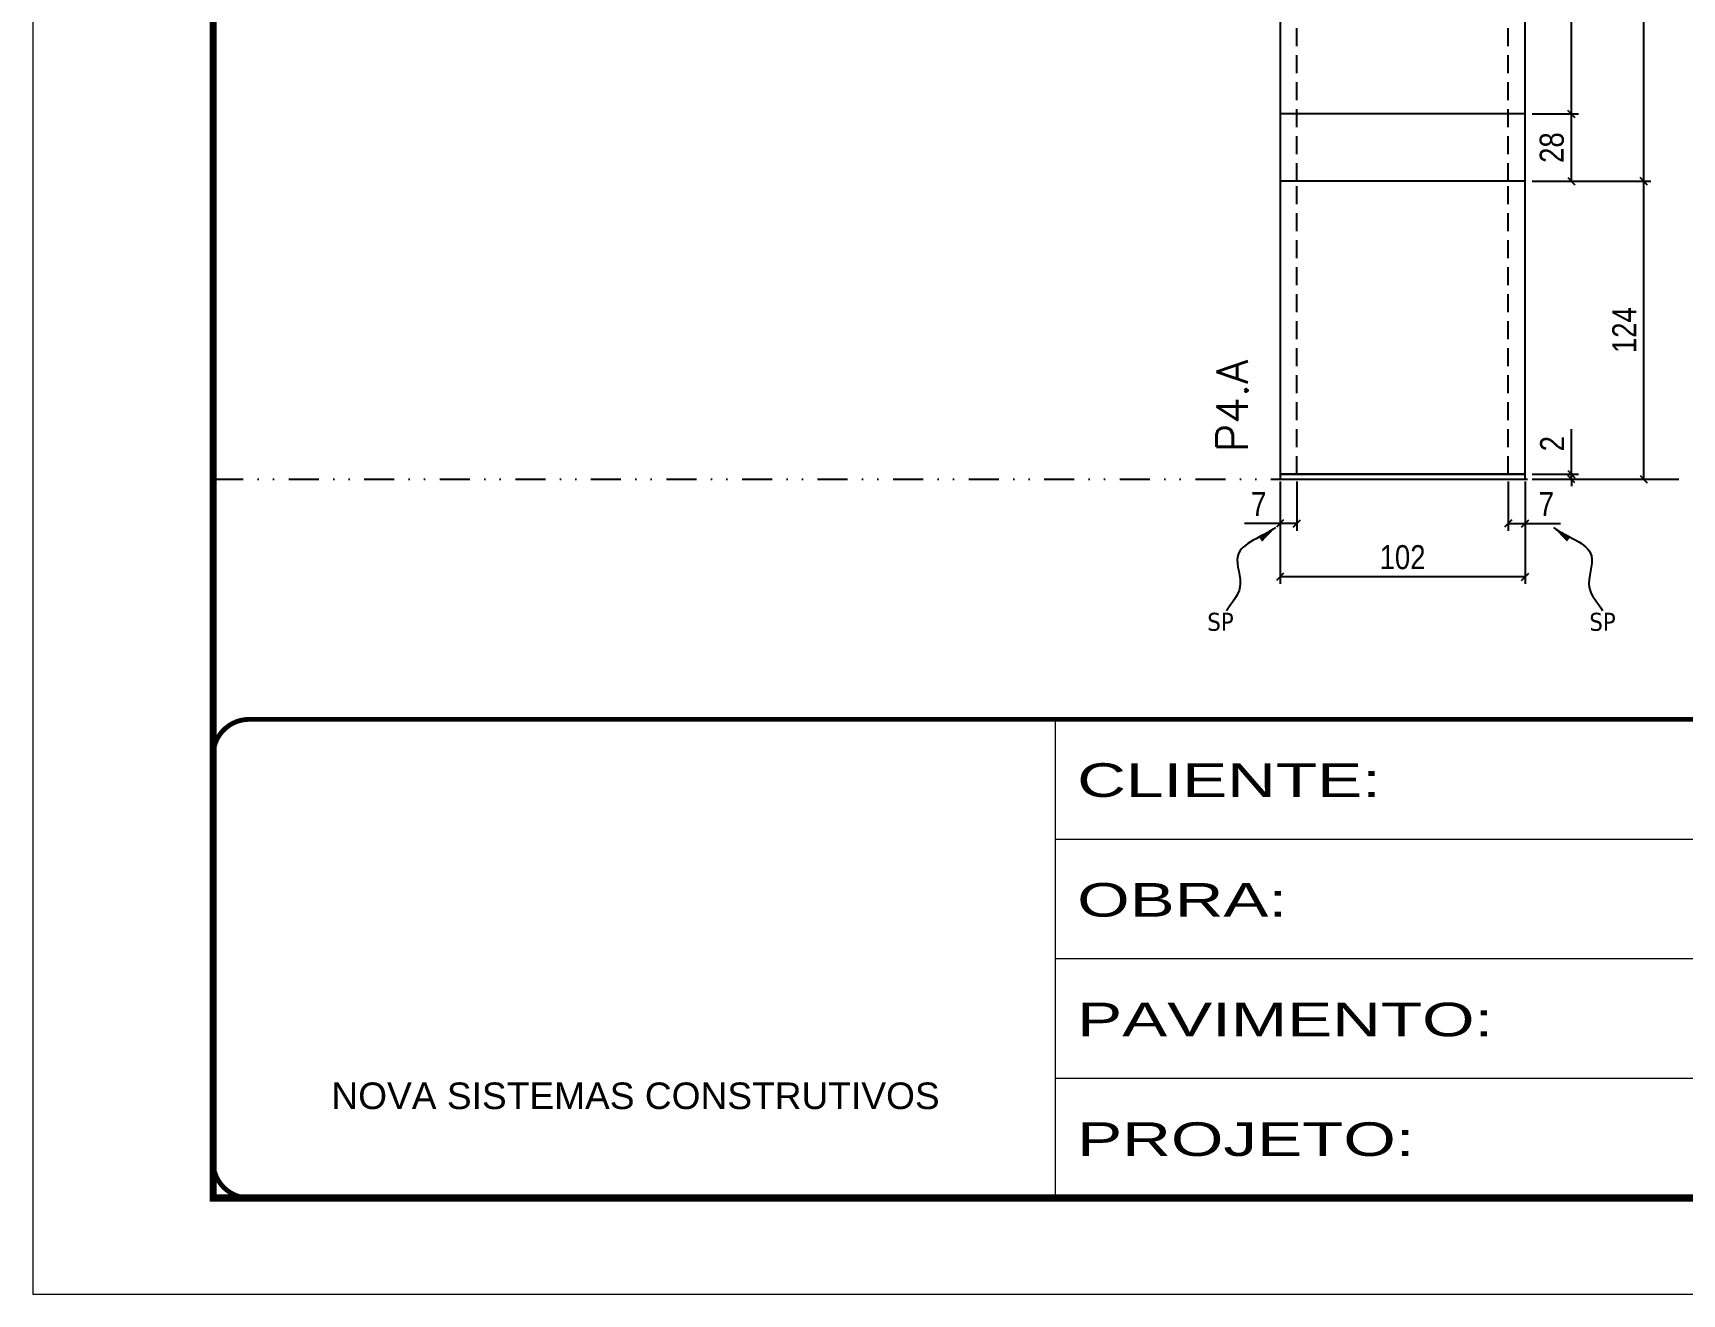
# Model space of a CAD drawing. Extents: x 14400 to 24104, y -21631 to 6985.
# Drawn here: x 16012 to 16698, y 3638 to 4163 of the extents above; entities that cross this region are included whole.
import ezdxf

# ---------------------------------------------------------------- set-up
doc = ezdxf.new("R2010")
doc.units = 0
for name, pattern in [('CONTINUO', [0]), ('DASHED', [0.75, 0.5, -0.25]), ('DIVIDE2', [0.625, 0.25, -0.125, 0, -0.125, 0, -0.125]), ('HIDDEN', [0.375, 0.25, -0.125])]:
    doc.linetypes.add(name, pattern=pattern)
for name, color, linetype in [('COTA', 241, 'Continuous'), ('Nível', 160, 'Continuous'), ('Painéis', 200, 'Continuous'), ('SARR_2.2x7', 40, 'Continuous'), ('texto', 7, 'Continuous')]:
    doc.layers.add(name, color=color, linetype=linetype)
for name, color, linetype, lineweight in [('Folhas', 255, 'Continuous', 9), ('SARRAFO DE PRESSAO', 251, 'DASHED', 9), ('Texto Seção', 7, 'Continuous', 15)]:
    doc.layers.add(name, color=color, linetype=linetype, lineweight=lineweight)
doc.styles.add('ARIAL', font='arial.ttf')
doc.styles.add('COTA TECNICA', font='techl___.ttf', dxfattribs={"height": 10})
doc.styles.add('COTA TECNICA-50', font='techl___.ttf', dxfattribs={"height": 10})
doc.styles.add('REGUA-120', font='ROMANS.shx', dxfattribs={"height": 15})
doc.styles.get("Standard").update_dxf_attribs({"font": 'arial.ttf'})
doc.styles.add('Tecnologia', font='')
doc.styles.get('Tecnologia').set_extended_font_data('Forgotten Futurist')
doc.dimstyles.new('COTA PAINEL-50', dxfattribs={"dimtxt": 10, "dimasz": 3, "dimexe": 3, "dimexo": 3, "dimgap": 3, "dimtad": 1, "dimdec": 1, "dimzin": 12, "dimdsep": 46, "dimtxsty": 'COTA TECNICA-50', "dimblk1": 'OBLIQUE', "dimblk2": 'OBLIQUE', "dimsah": 1, "dimcen": 0.9, "dimclrd": 4, "dimclre": 4, "dimclrt": 240, "dimadec": 1, "dimazin": 3, "dimtfac": 1, "dimtdec": 1, "dimtmove": 0, "dimatfit": 3, "dimfxl": 1, "dimtolj": 1, "dimtzin": 12, "dimarcsym": 0})
doc.dimstyles.new('PAINEL', dxfattribs={"dimtxt": 10, "dimasz": 3, "dimexe": 3, "dimexo": 3, "dimgap": 3, "dimtad": 1, "dimdec": 1, "dimzin": 12, "dimdsep": 46, "dimtxsty": 'COTA TECNICA', "dimblk1": 'OBLIQUE', "dimblk2": 'OBLIQUE', "dimsah": 1, "dimcen": 0.9, "dimclrd": 4, "dimclre": 4, "dimclrt": 240, "dimadec": 1, "dimazin": 3, "dimtfac": 1, "dimtdec": 1, "dimtmove": 0, "dimatfit": 3, "dimfxl": 1, "dimtolj": 1, "dimtzin": 12, "dimarcsym": 0})
doc.dimstyles.get("Standard").update_dxf_attribs({"dimtxt": 0.18, "dimasz": 0.18, "dimexe": 0.18, "dimexo": 0.0625, "dimgap": 0.09, "dimtad": 0, "dimtih": 1, "dimtoh": 1, "dimdec": 4, "dimzin": 0, "dimdsep": 46, "dimtxsty": 'Standard', "dimcen": 0.09, "dimadec": 0, "dimazin": 0, "dimtfac": 1, "dimtdec": 4, "dimtofl": 0, "dimtmove": 0, "dimatfit": 3, "dimfxl": 1, "dimtolj": 1, "dimtzin": 0, "dimarcsym": 0})

# ---------------------------------------------------------------- blocks, each defined once
blk = doc.blocks.new('9999999999')
at = {"color": 30, "linetype": 'CONTINUO'}
for p, q in [((98564.56, 34230.21), (98564.56, 34429.45)), ((98564.56, 34379.64), (99583.98, 34379.64)), ((98564.56, 34329.83), (99487.98, 34329.83)), ((98564.56, 34280.02), (99487.98, 34280.02))]:
    blk.add_line(p, q, dxfattribs=at)
at = {"color": 30, "linetype": 'CONTINUO', "const_width": 2}
blk.add_lwpolyline([(99583.98, 34230.21), (99583.98, 34414.45, 0.414214), (99568.98, 34429.45), (98228.98, 34429.45, 0.414214), (98213.98, 34414.45), (98213.98, 34245.21, 0.414214), (98228.98, 34230.21), (99583.98, 34230.21)], format="xyb", dxfattribs=at)
at = {"layer": 'Folhas'}
blk.add_lwpolyline([(98138.98, 34190.21), (99623.98, 34190.21), (99623.98, 35240.21), (98138.98, 35240.21)], close=True, dxfattribs=at)
at = {"layer": 'Folhas', "color": 30, "const_width": 3}
blk.add_lwpolyline([(98213.98, 34230.21), (99583.98, 34230.21), (99583.98, 35200.21), (98213.98, 35200.21)], close=True, dxfattribs=at)
at = {"color": 7, "linetype": 'Continuous', "ltscale": 5, "style": 'ARIAL'}
blk.add_text('NOVA SISTEMAS CONSTRUTIVOS', height=11.0592, dxfattribs=at).set_placement((98263.19, 34267.21))
at = {"layer": 'Folhas', "color": 7, "style": 'Tecnologia', "width": 1.5}
for s, p in [('CLIENTE:', (98573.65, 34397.17)), ('OBRA:', (98573.65, 34347.31)), ('PAVIMENTO:', (98573.65, 34297.5)), ('PROJETO:', (98573.65, 34247.69))]:
    blk.add_text(s, height=14, dxfattribs=at).set_placement(p)
blk = doc.blocks.new('_Oblique')
at = {"color": 0, "linetype": 'ByBlock', "lineweight": -2}
blk.add_line((-0.5, -0.5), (0.5, 0.5), dxfattribs=at)
blk = doc.blocks.new('*D775')
at = {"layer": 'COTA', "color": 4, "lineweight": -2, "transparency": 16777216}
for p, q in [((16531.06, 3975.86), (16531.06, 3933.18)), ((16633.06, 3975.86), (16633.06, 3933.18)), ((16633.06, 3936.18), (16531.06, 3936.18))]:
    blk.add_line(p, q, dxfattribs=at)
at = {"layer": 'Defpoints', "color": 0, "transparency": 16777216}
for p in [(16531.06, 3978.86), (16633.06, 3978.86), (16531.06, 3936.18)]:
    blk.add_point(p, dxfattribs=at)
at = {"layer": 'COTA', "color": 4, "lineweight": -2, "transparency": 16777216, "xscale": 3, "yscale": 3, "zscale": 3, "rotation": 180}
blk.add_blockref('_Oblique', (16531.06, 3936.18), dxfattribs=at)
at = {"layer": 'COTA', "color": 4, "lineweight": -2, "transparency": 16777216, "xscale": 3, "yscale": 3, "zscale": 3}
blk.add_blockref('_Oblique', (16633.06, 3936.18), dxfattribs=at)
at = {"layer": 'COTA', "color": 240, "transparency": 16777216, "insert": (16582.06, 3944.28), "char_height": 10, "attachment_point": 5, "style": 'COTA TECNICA'}
blk.add_mtext('\\A1;102', dxfattribs=at)
blk = doc.blocks.new('*D776')
at = {"layer": 'COTA', "color": 4, "lineweight": -2, "transparency": 16777216}
for p, q in [((16626.06, 3975.86), (16626.06, 3955.35)), ((16633.06, 3973.86), (16633.06, 3955.35)), ((16626.06, 3958.35), (16633.06, 3958.35)), ((16633.06, 3958.35), (16647.79, 3958.35))]:
    blk.add_line(p, q, dxfattribs=at)
at = {"layer": 'Defpoints', "color": 0, "transparency": 16777216}
for p in [(16626.06, 3978.86), (16633.06, 3976.86), (16633.06, 3958.35)]:
    blk.add_point(p, dxfattribs=at)
at = {"layer": 'COTA', "color": 4, "lineweight": -2, "transparency": 16777216, "xscale": 3, "yscale": 3, "zscale": 3, "rotation": 180}
blk.add_blockref('_Oblique', (16626.06, 3958.35), dxfattribs=at)
at = {"layer": 'COTA', "color": 4, "lineweight": -2, "transparency": 16777216, "xscale": 3, "yscale": 3, "zscale": 3}
blk.add_blockref('_Oblique', (16633.06, 3958.35), dxfattribs=at)
at = {"layer": 'COTA', "color": 240, "transparency": 16777216, "insert": (16641.93, 3966.42), "char_height": 10, "attachment_point": 5, "style": 'COTA TECNICA-50'}
blk.add_mtext('\\A1;7', dxfattribs=at)
blk = doc.blocks.new('*D777')
at = {"layer": 'COTA', "color": 4, "lineweight": -2, "transparency": 16777216}
for p, q in [((16538.06, 3975.86), (16538.06, 3955.35)), ((16531.06, 3973.86), (16531.06, 3955.35)), ((16531.06, 3958.35), (16516.33, 3958.35)), ((16538.06, 3958.35), (16531.06, 3958.35))]:
    blk.add_line(p, q, dxfattribs=at)
at = {"layer": 'Defpoints', "color": 0, "transparency": 16777216}
for p in [(16531.06, 3976.86), (16538.06, 3978.86), (16531.06, 3958.35)]:
    blk.add_point(p, dxfattribs=at)
at = {"layer": 'COTA', "color": 4, "lineweight": -2, "transparency": 16777216, "xscale": 3, "yscale": 3, "zscale": 3, "rotation": 180}
blk.add_blockref('_Oblique', (16531.06, 3958.35), dxfattribs=at)
at = {"layer": 'COTA', "color": 4, "lineweight": -2, "transparency": 16777216, "xscale": 3, "yscale": 3, "zscale": 3}
blk.add_blockref('_Oblique', (16538.06, 3958.35), dxfattribs=at)
at = {"layer": 'COTA', "color": 240, "transparency": 16777216, "insert": (16522.2, 3966.42), "char_height": 10, "attachment_point": 5, "style": 'COTA TECNICA-50'}
blk.add_mtext('\\A1;7', dxfattribs=at)
blk = doc.blocks.new('*D784')
at = {"layer": 'COTA', "color": 4, "linetype": 'ByBlock', "lineweight": -2, "transparency": 16777216}
for p, q in [((16636.06, 4100.86), (16685.43, 4100.86)), ((16682.43, 3976.86), (16682.43, 4100.86)), ((16636.06, 3976.86), (16685.43, 3976.86))]:
    blk.add_line(p, q, dxfattribs=at)
at = {"layer": 'Defpoints', "color": 0, "linetype": 'ByBlock', "transparency": 16777216}
for p in [(16633.06, 4100.86), (16682.43, 4100.86), (16633.06, 3976.86)]:
    blk.add_point(p, dxfattribs=at)
at = {"layer": 'COTA', "color": 4, "linetype": 'ByBlock', "lineweight": -2, "transparency": 16777216, "xscale": 3, "yscale": 3, "zscale": 3}
for p, rotation in [((16682.43, 4100.86), 90), ((16682.43, 3976.86), 270)]:
    blk.add_blockref('_Oblique', p, dxfattribs=dict(at, rotation=rotation))
at = {"layer": 'COTA', "color": 240, "linetype": 'ByBlock', "transparency": 16777216, "insert": (16674.36, 4038.86), "char_height": 10, "attachment_point": 5, "rotation": 90, "style": 'COTA TECNICA'}
blk.add_mtext('\\A1;124', dxfattribs=at)
blk = doc.blocks.new('*D778')
at = {"layer": 'COTA', "color": 4, "lineweight": -2, "transparency": 16777216}
for p, q in [((16652.32, 3978.86), (16652.32, 3997.66)), ((16636.06, 3978.86), (16655.32, 3978.86)), ((16636.06, 3976.86), (16655.32, 3976.86)), ((16652.32, 3976.86), (16652.32, 3978.86)), ((16652.32, 3976.86), (16652.32, 3973.86))]:
    blk.add_line(p, q, dxfattribs=at)
at = {"layer": 'Defpoints', "color": 0, "transparency": 16777216}
for p in [(16633.06, 3978.86), (16633.06, 3976.86), (16652.32, 3976.86)]:
    blk.add_point(p, dxfattribs=at)
at = {"layer": 'COTA', "color": 4, "lineweight": -2, "transparency": 16777216, "xscale": 3, "yscale": 3, "zscale": 3}
for p, rotation in [((16652.32, 3978.86), 270), ((16652.32, 3976.86), 90)]:
    blk.add_blockref('_Oblique', p, dxfattribs=dict(at, rotation=rotation))
at = {"layer": 'COTA', "color": 240, "transparency": 16777216, "insert": (16644.32, 3991.61), "char_height": 10, "attachment_point": 5, "rotation": 90, "style": 'COTA TECNICA-50'}
blk.add_mtext('\\A1;2', dxfattribs=at)
blk = doc.blocks.new('*D785')
at = {"layer": 'COTA', "color": 4, "linetype": 'ByBlock', "lineweight": -2, "transparency": 16777216}
for p, q in [((16636.06, 4100.86), (16685.43, 4100.86)), ((16682.43, 3976.86), (16682.43, 4100.86)), ((16636.06, 3976.86), (16685.43, 3976.86))]:
    blk.add_line(p, q, dxfattribs=at)
at = {"layer": 'Defpoints', "color": 0, "linetype": 'ByBlock', "transparency": 16777216}
for p in [(16633.06, 4100.86), (16682.43, 4100.86), (16633.06, 3976.86)]:
    blk.add_point(p, dxfattribs=at)
at = {"layer": 'COTA', "color": 4, "linetype": 'ByBlock', "lineweight": -2, "transparency": 16777216, "xscale": 3, "yscale": 3, "zscale": 3}
for p, rotation in [((16682.43, 4100.86), 90), ((16682.43, 3976.86), 270)]:
    blk.add_blockref('_Oblique', p, dxfattribs=dict(at, rotation=rotation))
at = {"layer": 'COTA', "color": 240, "linetype": 'ByBlock', "transparency": 16777216, "insert": (16674.36, 4038.86), "char_height": 10, "attachment_point": 5, "rotation": 90, "style": 'COTA TECNICA'}
blk.add_mtext('\\A1;124', dxfattribs=at)
blk = doc.blocks.new('*D786')
at = {"layer": 'COTA', "color": 4, "lineweight": -2, "transparency": 16777216}
for p, q in [((16636.06, 4274.86), (16685.43, 4274.86)), ((16682.43, 4100.86), (16682.43, 4274.86)), ((16636.06, 4100.86), (16685.43, 4100.86))]:
    blk.add_line(p, q, dxfattribs=at)
at = {"layer": 'Defpoints', "color": 0, "transparency": 16777216}
for p in [(16633.06, 4274.86), (16682.43, 4274.86), (16633.06, 4100.86)]:
    blk.add_point(p, dxfattribs=at)
at = {"layer": 'COTA', "color": 4, "lineweight": -2, "transparency": 16777216, "xscale": 3, "yscale": 3, "zscale": 3}
for p, rotation in [((16682.43, 4274.86), 90), ((16682.43, 4100.86), 270)]:
    blk.add_blockref('_Oblique', p, dxfattribs=dict(at, rotation=rotation))
at = {"layer": 'COTA', "color": 240, "transparency": 16777216, "insert": (16674.36, 4187.86), "char_height": 10, "attachment_point": 5, "rotation": 90, "style": 'COTA TECNICA'}
blk.add_mtext('\\A1;174', dxfattribs=at)
blk = doc.blocks.new('*D795')
at = {"layer": 'COTA', "color": 4, "lineweight": -2, "transparency": 16777216}
for p, q in [((16636.06, 4128.86), (16655.32, 4128.86)), ((16652.32, 4100.86), (16652.32, 4128.86)), ((16636.06, 4100.86), (16655.32, 4100.86))]:
    blk.add_line(p, q, dxfattribs=at)
at = {"layer": 'Defpoints', "color": 0, "transparency": 16777216}
for p in [(16633.06, 4128.86), (16652.32, 4128.86), (16633.06, 4100.86)]:
    blk.add_point(p, dxfattribs=at)
at = {"layer": 'COTA', "color": 4, "lineweight": -2, "transparency": 16777216, "xscale": 3, "yscale": 3, "zscale": 3}
for p, rotation in [((16652.32, 4128.86), 90), ((16652.32, 4100.86), 270)]:
    blk.add_blockref('_Oblique', p, dxfattribs=dict(at, rotation=rotation))
at = {"layer": 'COTA', "color": 240, "transparency": 16777216, "insert": (16644.22, 4114.86), "char_height": 10, "attachment_point": 5, "rotation": 90, "style": 'COTA TECNICA'}
blk.add_mtext('\\A1;28', dxfattribs=at)
blk = doc.blocks.new('*D796')
at = {"layer": 'COTA', "color": 4, "lineweight": -2, "transparency": 16777216}
for p, q in [((16636.06, 4274.86), (16655.32, 4274.86)), ((16652.32, 4128.86), (16652.32, 4274.86)), ((16636.06, 4128.86), (16655.32, 4128.86))]:
    blk.add_line(p, q, dxfattribs=at)
at = {"layer": 'Defpoints', "color": 0, "transparency": 16777216}
for p in [(16633.06, 4274.86), (16652.32, 4274.86), (16633.06, 4128.86)]:
    blk.add_point(p, dxfattribs=at)
at = {"layer": 'COTA', "color": 4, "lineweight": -2, "transparency": 16777216, "xscale": 3, "yscale": 3, "zscale": 3}
for p, rotation in [((16652.32, 4274.86), 90), ((16652.32, 4128.86), 270)]:
    blk.add_blockref('_Oblique', p, dxfattribs=dict(at, rotation=rotation))
at = {"layer": 'COTA', "color": 240, "transparency": 16777216, "insert": (16644.22, 4201.86), "char_height": 10, "attachment_point": 5, "rotation": 90, "style": 'COTA TECNICA'}
blk.add_mtext('\\A1;146', dxfattribs=at)

msp = doc.modelspace()

# ---------------------------------------------------------------- linework, layer by layer
at = {"layer": 'Nível', "color": 4, "linetype": 'DIVIDE2', "ltscale": 50}
msp.add_line((16086.97, 3976.86), (17456.97, 3976.86), dxfattribs=at)
at = {"layer": 'Painéis'}
for p, q in [((16633.06, 3978.86), (16633.06, 4274.86)), ((16531.06, 4228.86), (16531.06, 3978.86)), ((16633.06, 4128.86), (16531.06, 4128.86)), ((16633.06, 4100.86), (16531.06, 4100.86)), ((16531.06, 3978.86), (16633.06, 3978.86))]:
    msp.add_line(p, q, dxfattribs=at)
msp.add_lwpolyline([(16633.06, 3978.86), (16531.06, 3978.86), (16531.06, 3976.86), (16633.06, 3976.86)], close=True, dxfattribs=at)
at = {"layer": 'SARR_2.2x7', "linetype": 'HIDDEN', "ltscale": 30}
for p, q in [((16626.06, 4100.86), (16626.06, 4274.86)), ((16538.06, 4100.86), (16538.06, 4228.86)), ((16538.06, 3978.86), (16538.06, 4100.86)), ((16626.06, 3978.86), (16626.06, 4100.86))]:
    msp.add_line(p, q, dxfattribs=at)

# ---------------------------------------------------------------- block references
at = {"layer": 'SARRAFO DE PRESSAO', "color": 6, "linetype": 'ByBlock'}
msp.add_blockref('9999999999', (-82127.01, -30552.63), dxfattribs=at)

# ---------------------------------------------------------------- texts
at = {"layer": 'texto', "color": 0, "char_height": 7.5, "attachment_point": 5}
for insert in [(16506.28, 3917.37), (16665.31, 3917.37)]:
    msp.add_mtext('{\\fTahoma|b0|i0|c0|p34;\\C4;SP}', dxfattribs=dict(at, insert=insert))
at = {"layer": 'Texto Seção', "insert": (16517.59, 3988.11), "char_height": 13, "width": 285.3299, "attachment_point": 7, "rotation": 90, "style": 'REGUA-120'}
msp.add_mtext('P4.A', dxfattribs=at)

# ---------------------------------------------------------------- dimensions: what is measured, and where the dimension line sits
at = {"layer": 'COTA'}
for base, p1, p2, angle, dimstyle, picture, middle in [((16682.43, 4274.86), (16633.06, 4100.86), (16633.06, 4274.86), 90, 'PAINEL', '*D786', (16674.36, 4187.86)), ((16652.32, 4128.86), (16633.06, 4100.86), (16633.06, 4128.86), 90, 'PAINEL', '*D795', (16644.22, 4114.86)), ((16531.06, 3958.35), (16538.06, 3978.86), (16531.06, 3976.86), 180, 'COTA PAINEL-50', '*D777', (16522.2, 3966.42))]:
    dim = msp.add_linear_dim(base=base, p1=p1, p2=p2, angle=angle, dimstyle=dimstyle, dxfattribs=at)
    dim.commit()
    dim.dimension.update_dxf_attribs({"geometry": picture, "text_midpoint": middle})
for base, p1, p2, angle, override, picture, middle in [((16652.32, 4274.86), (16633.06, 4128.86), (16633.06, 4274.86), 90, {"dimtmove": 1}, '*D796', (16644.22, 4201.86)), ((16531.06, 3936.18), (16633.06, 3978.86), (16531.06, 3978.86), 180, {"dimarcsym": 2}, '*D775', (16582.06, 3944.28))]:
    dim = msp.add_linear_dim(base=base, p1=p1, p2=p2, angle=angle, dimstyle='PAINEL', override=override, dxfattribs=at)
    dim.commit()
    dim.dimension.update_dxf_attribs({"geometry": picture, "text_midpoint": middle})
at = {"layer": 'COTA', "linetype": 'ByBlock'}
for picture in ['*D784', '*D785']:
    dim = msp.add_aligned_dim(p1=(16633.06, 3976.86), p2=(16633.06, 4100.86), distance=-49.37, dimstyle='PAINEL', dxfattribs=at)
    dim.commit()
    dim.dimension.update_dxf_attribs({"geometry": picture, "text_midpoint": (16674.36, 4038.86)})
at = {"layer": 'COTA'}
dim = msp.add_linear_dim(base=(16652.32, 3976.86), p1=(16633.06, 3978.86), p2=(16633.06, 3976.86), angle=90, dimstyle='COTA PAINEL-50', dxfattribs=at)
dim.commit()
dim.dimension.update_dxf_attribs({"geometry": '*D778', "text_midpoint": (16652.32, 3991.61), "dimtype": 160})
dim = msp.add_linear_dim(base=(16633.06, 3958.35), p1=(16626.06, 3978.86), p2=(16633.06, 3976.86), dimstyle='COTA PAINEL-50', dxfattribs=at)
dim.commit()
dim.dimension.update_dxf_attribs({"geometry": '*D776', "text_midpoint": (16641.93, 3966.42)})

# ---------------------------------------------------------------- leaders
at = {"layer": 'COTA', "path_type": 1}
for points in [[(16529.23, 3956.68), (16513.45, 3944.84), (16514.37, 3931.84), (16508.82, 3922.06)], [(16644.89, 3956.68), (16660.68, 3944.84), (16659.75, 3931.84), (16665.3, 3922.06)]]:
    msp.add_leader(points, dimstyle='Standard', override={"dimasz": 8}, dxfattribs=at)

doc.saveas('drawing.dxf')
